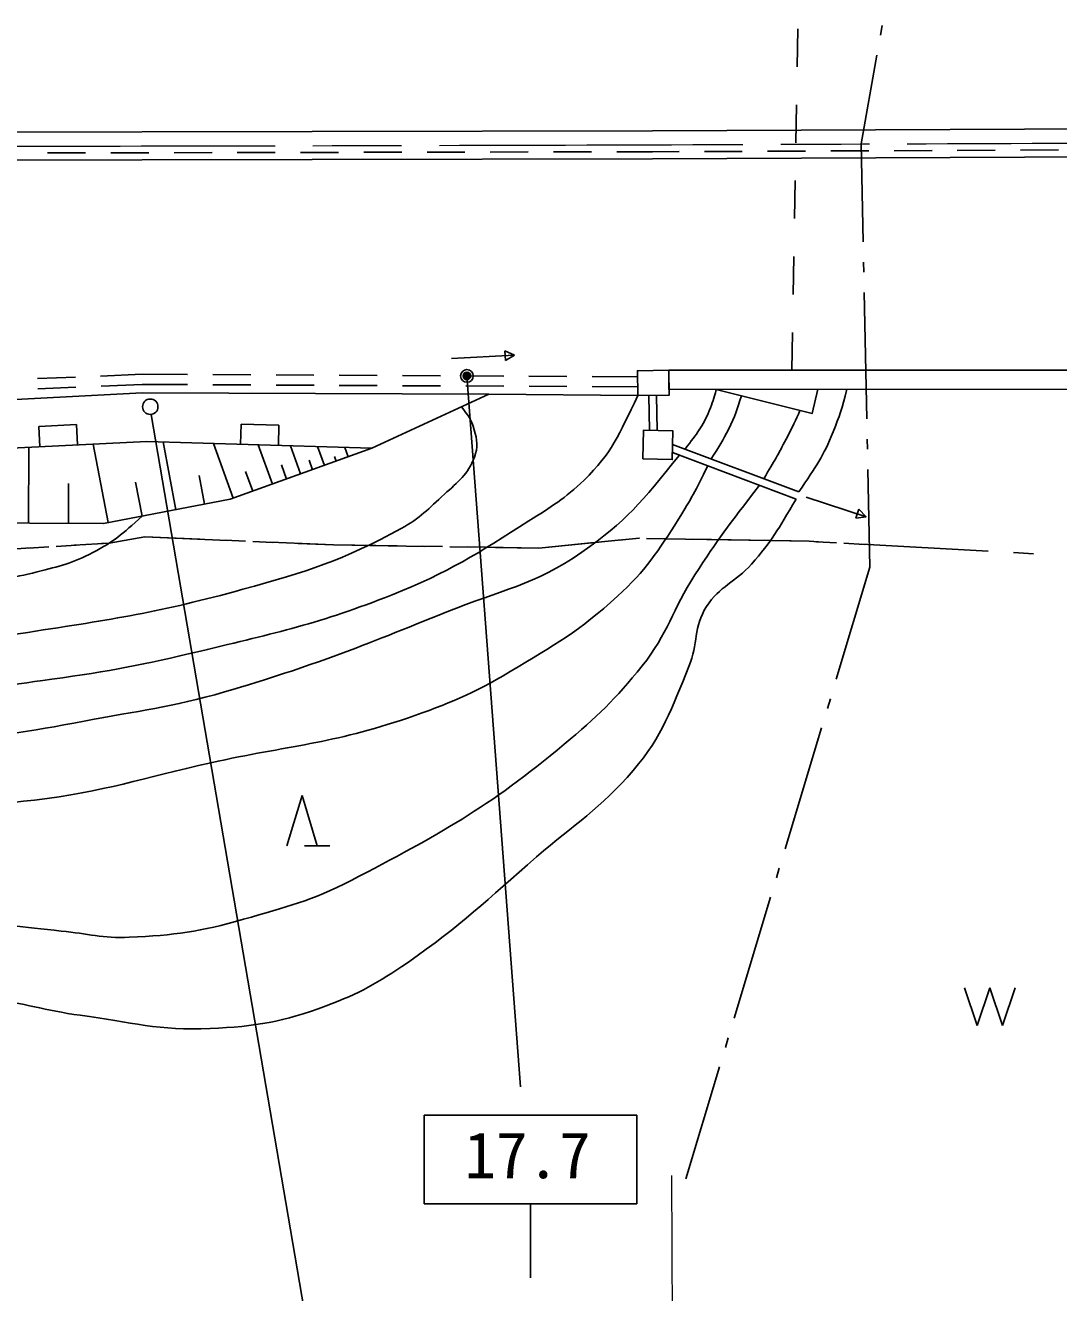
# Model space of a CAD drawing. Units: millimetres, scale not verified. Extents: x 40000 to 680000, y 20000 to 380000.
# Drawn here: x 418414 to 459268, y 242651 to 292765 of the extents above; entities that cross this region are included whole.
import ezdxf
from ezdxf.enums import TextEntityAlignment as Align

# ---------------------------------------------------------------- set-up
doc = ezdxf.new("R2010")
doc.units = ezdxf.units.MM
doc.header["$LTSCALE"] = 1000
doc.header["$PDMODE"] = 32
doc.header["$PDSIZE"] = 500
doc.linetypes.add('CHAIN', pattern=[18.5, 12, -1.5, 3.5, -1.5])
for name, color, linetype, lineweight in [('M-BGD', 7, 'Continuous', 25), ('M-BMK', 2, 'CHAIN', 13), ('M-BMK-ROW', 30, 'Continuous', 25), ('M-STR-HTXT', 7, 'Continuous', 13), ('M-STR-STR1', 1, 'Continuous', 25), ('M-STR-STRC', 7, 'Continuous', 25)]:
    doc.layers.add(name, color=color, linetype=linetype, lineweight=lineweight)
doc.styles.add('ＭＳ ゴシック', font='')
doc.styles.get('ＭＳ ゴシック').set_extended_font_data('MS Gothic')

msp = doc.modelspace()

# ---------------------------------------------------------------- linework, layer by layer
at = {"layer": 'M-BGD'}
for p, q in [((452219, 292372), (452289, 292765)), ((451455, 288073), (452079, 291584)), ((420795, 287722), (419295, 287719)), ((423295, 287727), (421795, 287724)), ((425795, 287732), (424295, 287729)), ((428295, 287737), (426795, 287734)), ((430795, 287742), (429295, 287739)), ((433295, 287748), (431795, 287744)), ((435795, 287753), (434295, 287750)), ((438295, 287758), (436795, 287755)), ((440795, 287763), (439295, 287760)), ((443215, 287768), (441795, 287765)), ((444261, 287772), (443215, 287768)), ((446761, 287783), (445261, 287777)), ((449261, 287793), (447761, 287787)), ((451761, 287804), (450261, 287798)), ((451537, 284204), (451455, 288073)), ((454261, 287815), (452761, 287808)), ((456761, 287825), (455261, 287819)), ((459261, 287836), (457761, 287829)), ((451562, 283004), (451554, 283404)), ((451684, 277205), (451579, 282204)), ((435262, 279587), (437758, 279726)), ((437373, 279893), (437758, 279726)), ((437394, 279518), (437373, 279893)), ((437758, 279726), (437394, 279518)), ((418894, 278794), (420393, 278856)), ((421392, 278898), (423032, 278966)), ((423032, 278966), (424826, 278957)), ((425826, 278953), (427326, 278945)), ((428326, 278940), (429826, 278933)), ((430826, 278928), (432326, 278921)), ((433326, 278916), (434826, 278909)), ((435826, 278904), (437326, 278896)), ((438326, 278891), (439826, 278884)), ((440826, 278879), (442620, 278870)), ((418913, 278394), (420412, 278457)), ((421411, 278498), (423039, 278566)), ((423039, 278566), (424828, 278557)), ((425828, 278553), (427328, 278545)), ((428328, 278540), (429828, 278533)), ((430828, 278528), (432328, 278521)), ((433328, 278516), (434828, 278509)), ((435828, 278504), (437328, 278496)), ((438328, 278491), (439828, 278484)), ((440828, 278479), (442618, 278470)), ((443095, 276749), (443062, 278129)), ((443395, 276743), (443362, 278132)), ((420443, 276975), (418944, 276901)), ((418944, 276901), (418984, 276101)), ((420482, 276176), (420443, 276975)), ((426944, 276998), (426919, 276198)), ((428443, 276952), (426944, 276998)), ((428419, 276153), (428443, 276952)), ((421692, 273101), (421098, 276206)), ((424370, 273613), (423858, 276291)), ((426628, 274063), (425848, 276231)), ((428182, 274623), (427623, 276177)), ((429297, 275024), (428895, 276138)), ((448998, 274315), (444002, 276193)), ((451709, 276006), (451701, 276406)), ((418534, 273081), (418549, 276080)), ((430238, 275363), (429970, 276106)), ((430708, 275532), (430641, 275718)), ((431178, 275702), (431045, 276073)), ((448893, 274034), (443996, 275875)), ((428739, 274823), (428539, 275381)), ((429767, 275193), (429633, 275565)), ((451808, 271337), (451726, 275206)), ((420114, 273072), (420122, 274653)), ((423031, 273357), (422775, 274696)), ((425502, 273829), (425285, 274961)), ((427405, 274343), (427125, 275120)), ((449284, 274104), (451663, 273335)), ((451248, 273272), (451364, 273629)), ((451364, 273629), (451663, 273335)), ((451663, 273335), (451248, 273272)), ((450473, 266904), (451808, 271337)), ((450127, 265755), (450242, 266138)), ((448454, 260202), (449896, 264989)), ((428753, 260314), (429353, 262314)), ((429353, 262314), (429953, 260314)), ((429453, 260314), (430453, 260314)), ((448108, 259053), (448224, 259436)), ((446436, 253499), (447878, 258286)), ((455547, 254710), (456047, 253210)), ((456047, 253210), (456547, 254710)), ((456547, 254710), (457047, 253210)), ((457047, 253210), (457547, 254710)), ((446090, 252350), (446205, 252733)), ((444524, 247151), (445859, 251584))]:
    msp.add_line(p, q, dxfattribs=at)
for points in [[(67364, 288548), (143750, 286801), (167328, 286647), (195194, 286704), (203343, 286769), (258928, 287570), (258930, 287570), (284410, 287858), (331442, 288255), (358930, 288408), (367201, 288443), (416285, 288537), (443212, 288593), (463802, 288680), (484403, 288804), (520012, 289110), (559935, 289025), (567554, 288773)], [(567525, 287674), (559916, 287925), (520015, 288010), (484411, 287705), (463808, 287580), (443216, 287493), (416287, 287437)], [(436733, 278179), (423035, 278235), (416253, 277880), (400560, 276331), (377129, 275966), (358317, 277664), (334314, 277277), (336414, 275285)], [(442629, 278123), (436733, 278179), (432119, 276040)], [(445731, 278371), (449517, 277413), (449741, 278372)], [(432119, 276040), (423219, 276311), (416247, 275966), (399074, 274233), (376775, 273965), (358425, 275708), (336414, 275285)], [(432119, 276040), (426517, 274023), (421505, 273065), (409823, 273125), (401321, 273139), (382923, 271038), (366621, 269660), (355151, 269372), (349169, 269412), (340002, 271994), (336414, 275285)]]:
    msp.add_lwpolyline(points, dxfattribs=at)
for points in [[(443855, 279124), (443867, 278139), (442629, 278123), (442617, 279108)], [(442831, 275618), (443991, 275595), (444013, 276731), (442853, 276754)]]:
    msp.add_lwpolyline(points, close=True, dxfattribs=at)
for points, knots in [([(444498, 276007), (444983, 276661), (445191, 276878), (445454, 277528), (445583, 277850), (445635, 277981), (445731, 278371)], [0, 0, 0, 0, 1, 1, 1, 2, 2, 2, 2]), ([(448998, 274315), (449688, 275357), (449955, 275696), (450352, 276685), (450610, 277327), (450697, 277585), (450893, 278372)], [0, 0, 0, 0, 1, 1, 1, 2, 2, 2, 2]), ([(380644, 224445), (381067, 224957), (381446, 225552), (381766, 226292), (382515, 228029), (383355, 229194), (382842, 231015), (381991, 234037), (380184, 235134), (378661, 237880), (377802, 239427), (377603, 240436), (376760, 241992), (375261, 244763), (373982, 246086), (372717, 248971), (372240, 250058), (372030, 250763), (372107, 251948), (372243, 254052), (373107, 255191), (374465, 256805), (375973, 258595), (376840, 259726), (378903, 260832), (382419, 262717), (385094, 261485), (389044, 262041), (390254, 262212), (390967, 262159), (392135, 262514), (394133, 263121), (395101, 263867), (397035, 264654), (400277, 265972), (402002, 267043), (405411, 267832), (407849, 268397), (409316, 267924), (411812, 268101), (414434, 268287), (415911, 268367), (418509, 268762), (421860, 269272), (423750, 269563), (427018, 270463), (429543, 271159), (430978, 271615), (433277, 272870), (434023, 273277), (434354, 273649), (434982, 274221), (435529, 274719), (435911, 275003), (436168, 275695), (436315, 276089), (436275, 276366), (436164, 276772), (436057, 277164), (435927, 277334), (435655, 277679)], [0, 0, 0, 0, 1, 1, 1, 2, 2, 2, 3, 3, 3, 4, 4, 4, 5, 5, 5, 6, 6, 6, 7, 7, 7, 8, 8, 8, 9, 9, 9, 10, 10, 10, 11, 11, 11, 12, 12, 12, 13, 13, 13, 14, 14, 14, 15, 15, 15, 16, 16, 16, 17, 17, 17, 18, 18, 18, 19, 19, 19, 20, 20, 20, 20]), ([(384030, 224493), (384178, 224773), (384325, 225073), (384475, 225404), (385215, 227032), (385432, 228099), (385402, 229887), (385375, 231495), (385170, 232440), (384509, 233905), (383661, 235783), (382387, 236329), (381213, 238022), (379299, 240780), (378457, 242479), (376827, 245413), (375630, 247568), (374150, 248562), (373923, 251016), (373779, 252578), (374402, 253466), (375169, 254835), (376337, 256920), (377233, 258238), (379391, 259263), (381566, 260296), (383060, 260138), (385459, 260346), (388131, 260577), (389735, 259765), (392324, 260465), (396468, 261586), (398291, 263532), (402280, 265119), (403864, 265750), (404790, 266029), (406459, 266378), (408472, 266799), (409667, 266475), (411723, 266471), (412837, 266470), (413461, 266334), (414575, 266384), (416491, 266469), (417558, 266644), (419459, 266908), (421774, 267229), (423066, 267473), (425337, 268023), (428335, 268748), (430048, 269106), (432913, 270247), (435145, 271135), (436300, 271877), (438324, 273170), (439216, 273740), (439742, 274047), (440503, 274782), (441615, 275857), (441872, 276562), (442629, 278123)], [0, 0, 0, 0, 1, 1, 1, 2, 2, 2, 3, 3, 3, 4, 4, 4, 5, 5, 5, 6, 6, 6, 7, 7, 7, 8, 8, 8, 9, 9, 9, 10, 10, 10, 11, 11, 11, 12, 12, 12, 13, 13, 13, 14, 14, 14, 15, 15, 15, 16, 16, 16, 17, 17, 17, 18, 18, 18, 19, 19, 19, 20, 20, 20, 20]), ([(445523, 275621), (445876, 276149), (445984, 276323), (446222, 276804), (446477, 277317), (446559, 277568), (446729, 278118)], [0, 0, 0, 0, 1, 1, 1, 2, 2, 2, 2]), ([(447606, 274839), (448048, 275568), (448170, 275778), (448494, 276401), (448739, 276872), (448874, 277155), (449039, 277534)], [0, 0, 0, 0, 1, 1, 1, 2, 2, 2, 2]), ([(387526, 224543), (387939, 225220), (388243, 225776), (388403, 226687), (388677, 228246), (388765, 229172), (388528, 230737), (388371, 231771), (388347, 232399), (387883, 233336), (386424, 236278), (384767, 237404), (382797, 240032), (380490, 243108), (378800, 244579), (376936, 247942), (376176, 249314), (375734, 250178), (375642, 251744), (375513, 253926), (377119, 254862), (378503, 256554), (379216, 257425), (379887, 257687), (380933, 258104), (385117, 259769), (387980, 258558), (392368, 259573), (397143, 260677), (399232, 263378), (404085, 264062), (407572, 264554), (409588, 263862), (413101, 264107), (413806, 264156), (414199, 264218), (414898, 264320), (417185, 264651), (418471, 264814), (420740, 265252), (422914, 265671), (424165, 265783), (426289, 266407), (429789, 267435), (431694, 268201), (435075, 269571), (437187, 270427), (438544, 270623), (440412, 271930), (442156, 273149), (442787, 273904), (444275, 275770)], [0, 0, 0, 0, 1, 1, 1, 2, 2, 2, 3, 3, 3, 4, 4, 4, 5, 5, 5, 6, 6, 6, 7, 7, 7, 8, 8, 8, 9, 9, 9, 10, 10, 10, 11, 11, 11, 12, 12, 12, 13, 13, 13, 14, 14, 14, 15, 15, 15, 16, 16, 16, 17, 17, 17, 17]), ([(395922, 228165), (395856, 228507), (395736, 228835), (395492, 229197), (392109, 234220), (389306, 236390), (384731, 240358), (383387, 241525), (382448, 241967), (381192, 243228), (378871, 245557), (377180, 247204), (376920, 250482), (376779, 252256), (377593, 253339), (378830, 254619), (379715, 255535), (380449, 255833), (381649, 256260), (383106, 256777), (384000, 256819), (385530, 257039), (389900, 257668), (392521, 256897), (396792, 258017), (400188, 258907), (401650, 260821), (405108, 261428), (407522, 261851), (408917, 261855), (411368, 261857), (411911, 261858), (412209, 261726), (412752, 261728), (415108, 261738), (416431, 261858), (418772, 262131), (421540, 262453), (423031, 263007), (425754, 263607), (428791, 264276), (430578, 264359), (433517, 265374), (435164, 265943), (436088, 266313), (437581, 267210), (439317, 268253), (440335, 268816), (441824, 270189), (442941, 271218), (443433, 271950), (444236, 273240), (444733, 274038), (444910, 274345), (445394, 275349)], [0, 0, 0, 0, 1, 1, 1, 2, 2, 2, 3, 3, 3, 4, 4, 4, 5, 5, 5, 6, 6, 6, 7, 7, 7, 8, 8, 8, 9, 9, 9, 10, 10, 10, 11, 11, 11, 12, 12, 12, 13, 13, 13, 14, 14, 14, 15, 15, 15, 16, 16, 16, 17, 17, 17, 18, 18, 18, 18]), ([(409559, 228253), (409461, 228726), (409294, 229182), (408995, 229711), (408133, 231237), (407042, 231735), (405444, 232455), (402228, 233904), (399987, 233299), (396604, 234297), (394553, 234903), (393442, 235439), (391610, 236542), (389308, 237926), (388515, 239370), (386450, 241086), (384775, 242478), (383571, 242959), (382076, 244542), (380563, 246144), (379975, 247373), (379366, 249492), (379120, 250347), (378996, 251004), (379452, 251768), (380364, 253297), (381745, 253464), (383462, 253932), (386837, 254852), (388921, 254135), (392400, 254492), (394712, 254730), (396015, 254824), (398306, 255209), (403575, 256096), (406410, 257486), (411746, 257760), (413177, 257834), (413988, 257741), (415407, 257545), (415595, 257519), (415693, 257465), (415881, 257436), (417419, 257201), (418287, 257108), (419835, 256952), (420885, 256847), (421471, 256656), (422524, 256705), (424309, 256788), (425328, 256915), (427043, 257415), (428736, 257908), (429725, 258137), (431290, 258952), (434754, 260756), (436724, 261826), (439718, 264335), (441026, 265431), (441730, 266102), (442798, 267432), (443816, 268698), (444001, 269665), (444881, 271030), (445808, 272467), (446179, 272942), (447442, 274580)], [0, 0, 0, 0, 1, 1, 1, 2, 2, 2, 3, 3, 3, 4, 4, 4, 5, 5, 5, 6, 6, 6, 7, 7, 7, 8, 8, 8, 9, 9, 9, 10, 10, 10, 11, 11, 11, 12, 12, 12, 13, 13, 13, 14, 14, 14, 15, 15, 15, 16, 16, 16, 17, 17, 17, 18, 18, 18, 19, 19, 19, 20, 20, 20, 21, 21, 21, 22, 22, 22, 22]), ([(413798, 228281), (413753, 228714), (413646, 229152), (413435, 229677), (413067, 230593), (412828, 231150), (412113, 231831), (410658, 233218), (409468, 233532), (407658, 234406), (405415, 235488), (404057, 235922), (401633, 236493), (398890, 237138), (397233, 236872), (394496, 237541), (392994, 237908), (392162, 238247), (390827, 239027), (388156, 240584), (387254, 242274), (385120, 244511), (383529, 246178), (381462, 246646), (381218, 248938), (381127, 249795), (381378, 250361), (381922, 251030), (382328, 251529), (382765, 251620), (383388, 251781), (387160, 252757), (389465, 252016), (393344, 252373), (400239, 253007), (404036, 253971), (410937, 254536), (411529, 254584), (411864, 254535), (412458, 254520), (414222, 254476), (415211, 254424), (416967, 254253), (418395, 254113), (419163, 253811), (420585, 253619), (422585, 253349), (423709, 252995), (425724, 253095), (427544, 253184), (428597, 253349), (430304, 253990), (431635, 254489), (432347, 254893), (433518, 255699), (435643, 257160), (436674, 258196), (438627, 259880), (440144, 261187), (441141, 261781), (442444, 263301), (443630, 264686), (443951, 265730), (444650, 267413), (445020, 268305), (444825, 268973), (445348, 269784), (445864, 270584), (446485, 270748), (447119, 271458), (447933, 272369), (448162, 272804), (448893, 274034)], [0, 0, 0, 0, 1, 1, 1, 2, 2, 2, 3, 3, 3, 4, 4, 4, 5, 5, 5, 6, 6, 6, 7, 7, 7, 8, 8, 8, 9, 9, 9, 10, 10, 10, 11, 11, 11, 12, 12, 12, 13, 13, 13, 14, 14, 14, 15, 15, 15, 16, 16, 16, 17, 17, 17, 18, 18, 18, 19, 19, 19, 20, 20, 20, 21, 21, 21, 22, 22, 22, 23, 23, 23, 24, 24, 24, 24]), ([(373120, 243643), (371928, 245757), (370576, 246708), (369937, 249104), (369517, 250678), (369866, 251694), (370325, 253257), (370971, 255460), (371953, 256473), (373336, 258306), (374681, 260091), (375656, 261037), (377625, 262094), (382184, 264540), (385753, 262799), (390664, 264429), (393541, 265383), (394892, 266560), (397698, 267706), (399763, 268549), (400911, 269094), (403081, 269614), (406523, 270438), (408611, 269686), (412133, 270037), (413753, 270198), (414647, 270401), (416254, 270667), (417282, 270837), (417867, 270895), (418877, 271152), (419762, 271378), (420277, 271495), (421087, 271917), (421925, 272354), (422230, 272635), (423031, 273357)], [0, 0, 0, 0, 1, 1, 1, 2, 2, 2, 3, 3, 3, 4, 4, 4, 5, 5, 5, 6, 6, 6, 7, 7, 7, 8, 8, 8, 9, 9, 9, 10, 10, 10, 11, 11, 11, 12, 12, 12, 12])]:
    msp.add_open_spline(points, degree=3, knots=knots, dxfattribs=at)
at = {"layer": 'M-BMK'}
msp.add_arc((406755, 11400066), 11112083, 270.04914, 270.60273, dxfattribs=at)
at = {"layer": 'M-BMK-ROW'}
for p, q in [((418545, 272093), (419344, 272142)), ((419631, 272160), (420430, 272209)), ((420342, 272203), (421726, 272288)), ((421428, 272270), (421726, 272288)), ((421726, 272288), (423145, 272536)), ((421726, 272288), (423145, 272536)), ((423145, 272536), (425316, 272444)), ((423145, 272536), (426403, 272397)), ((426315, 272401), (427114, 272367)), ((427402, 272355), (428202, 272321)), ((428114, 272325), (430603, 272219)), ((429201, 272278), (430603, 272219)), ((430603, 272219), (433111, 272180)), ((430603, 272219), (434199, 272163)), ((434111, 272165), (434911, 272152)), ((435199, 272148), (435999, 272136)), ((435911, 272137), (438714, 272094)), ((436999, 272120), (438714, 272094)), ((438714, 272094), (441983, 272415)), ((438714, 272094), (440900, 272309)), ((441895, 272406), (442684, 272484)), ((442684, 272484), (442691, 272484)), ((442979, 272478), (443779, 272464)), ((443691, 272466), (448690, 272375)), ((444779, 272446), (449399, 272363)), ((449399, 272363), (449778, 272342)), ((449690, 272347), (450488, 272302)), ((450776, 272287), (451575, 272242)), ((451487, 272247), (456479, 271971)), ((413643, 271793), (418633, 272099)), ((457478, 271916), (458277, 271872))]:
    msp.add_line(p, q, dxfattribs=at)
at = {"layer": 'M-STR-HTXT'}
msp.add_line((443955, 247286), (444082, 227754), dxfattribs=at)
at = {"layer": 'M-STR-STR1'}
for p, q in [((448926, 291123), (448951, 292623)), ((448875, 288124), (448900, 289624)), ((448823, 285124), (448849, 286624)), ((448772, 282125), (448798, 283624)), ((448721, 279125), (448747, 280625))]:
    msp.add_line(p, q, dxfattribs=at)
msp.add_lwpolyline([(443855, 278371), (467156, 278376), (467155, 279130), (443855, 279124)], close=True, dxfattribs=at)
at = {"layer": 'M-STR-STRC'}
for p, q in [((435873, 278903), (437991, 250784)), ((431945, 227262), (423394, 277381)), ((434187, 249663), (442587, 249663)), ((434187, 246163), (434187, 249663)), ((442587, 246163), (442587, 249663)), ((442587, 246163), (434187, 246163)), ((438387, 246163), (438387, 243231))]:
    msp.add_line(p, q, dxfattribs=at)
for centre, radius in [((435873, 278903), 150), ((435873, 278903), 120), ((435873, 278903), 90), ((435873, 278903), 60), ((435873, 278903), 30), ((423354, 277684), 305)]:
    msp.add_circle(centre, radius, dxfattribs=at)
msp.add_point((435873, 278903), dxfattribs=at)

# ---------------------------------------------------------------- texts
at = {"layer": 'M-STR-STRC', "style": 'ＭＳ ゴシック'}
msp.add_text('17.7', height=1833, dxfattribs=at).set_placement((435774, 246626), align=Align.BOTTOM_LEFT)

doc.saveas('drawing.dxf')
